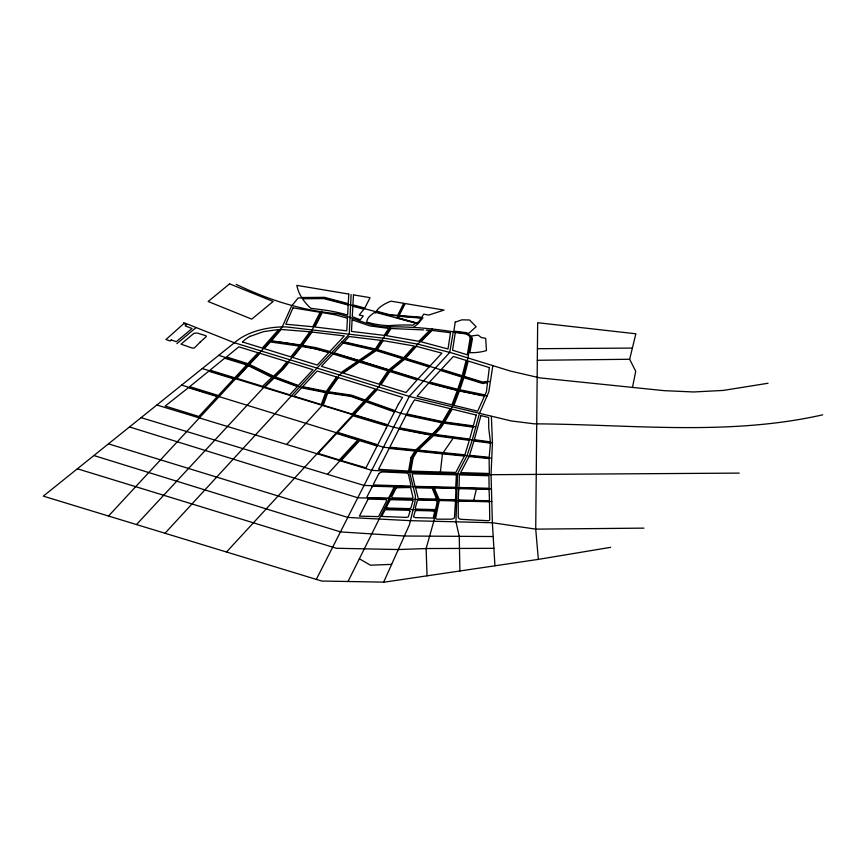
<?xml version="1.0" encoding="UTF-8"?>
<svg xmlns="http://www.w3.org/2000/svg" width="866" height="866" viewBox="0 0 866 866"><rect width="100%" height="100%" fill="white"/><g stroke="black" fill="none" stroke-linecap="round" stroke-linejoin="round"><path stroke-width="1.3" d="M491.379 416.351L492.44 442.764L491.044 474.449L492.375 522.739L494.93 565.801M351.109 294.537L349.258 334.222L316.988 368.093L165.016 533.261M440.383 472.002L442.461 453.838M492.83 365.636L488.792 391.984L479.396 413.569L472.208 440.155L466.947 455.873L457.529 473.734L455.949 521.819L459.261 536.335L459.889 570.975M383.66 582.136L409.456 524.699L414.976 501.944L415.464 495.947L409.564 472.306L412.064 457.692L416.438 450.558L440.318 426.732L452.204 406.76L463.18 376.494L467.932 357.939L471.266 338.205A8.454 4.882 0 0 0 464.512 333.064L453.319 331.754L449.757 352.43L409.293 396.401L316.306 579.397M632.44 387.578L635.731 371.276L629.647 359.271L635.871 333.778L537.667 322.726L535.729 529.126L538.338 559.382L384.352 582.147L321.665 581.032L43.3 496.142L236.418 341.139A59.332 34.261 0 0 1 286.061 326.904L387.351 338.628L418.743 344.343L451.89 352.982L510.269 371.027L539.799 377.868L664.19 390.663L693.666 391.973L723.348 390.414L768.045 383.259M473.734 500.375L476.397 489.041M321.741 311.067C309.01 340.901 286.321 365.181 263.524 387.622L136.503 524.558M404.346 303.436L397.137 317.898L418.105 323.592L422.965 317.822L389.354 315.235L324.068 298.023L298.185 297.936L291.582 306.066L282.251 326.915L261.305 351.011L108.521 516.028M348.024 581.497L395.502 486.335M390.501 326.958L375.812 349.788L339.32 374.935L326.861 392.233L322.033 405.689L286.646 444.475M443.23 452.637L453.167 438.185M327.51 474.33L359.173 439.776M226.502 552.01L378.561 386.972L389.267 370.54L404.249 358.502L432.199 328.961M176.924 343.629L196.106 327.543M413.407 327.467L418.105 323.592M250.263 336.322L263.524 331.646L278.635 329.545L262.29 348.078L242.458 341.951M822.7 414.825C727.949 436.312 630.21 424.318 534.17 423.831L511.113 420.919L410.159 396.66L234.394 342.763L183.635 322.585M490.427 381.321L482.752 382.74L375.812 349.788L341.908 341.929M538.338 559.382L610.649 547.334M391.638 564.361L370.475 565.206L359.347 558.787M537.321 360.278L629.647 359.271M643.903 528.13L535.729 529.126L492.375 522.739L410.43 520.661L347.905 517.435L108.456 443.847M537.429 348.695L632.386 348.078M739.218 473.107L491.054 474.698L409.575 472.36L371.774 470.368L156.843 405.007M493.891 548.33L426.786 548.535L398.295 549.542L336.3 548.265L77.388 468.777M493.187 536.53L404.379 536.011L340.522 531.908L93.885 455.538M491.444 488.998L364.121 485.458L141.082 417.661M491.791 501.479L357.864 497.798L129.499 426.96M384.472 508.418L436.107 510.626M426.061 330.13L429.688 330.303L418.765 341.291L386.398 335.64L391.042 328.517L423.604 329.914M491.26 458.19L383.508 447.235L181.644 385.099M492.44 442.764L421.98 433.292L393.413 427.176L202.265 368.548M453.319 331.754C431.03 328.42 408.492 326.298 385.933 326.958C368.754 326.32 353.837 317.508 337.394 313.73C301.92 310.58 268.276 299.82 236.212 284.384M475.802 426.862L443.305 422.392L400.72 413.309L351.001 395.816L326.861 392.233L299.842 386.734L273.548 377.121L248.455 364.77L218.741 355.331M269.932 341.096C344.83 348.294 412.92 384.504 487.049 396M432.87 487.374L438.391 499.996L433.812 521.256L426.115 548.557L427.046 575.836M242.556 341.973A39.544 22.83 0 0 1 250.144 336.246M459.359 474.882L459.023 487.493L489.128 488.272L488.9 475.748L459.359 474.882M454.628 514.707L454.542 517.11A3.648 2.1 0 0 1 450.721 519.167L437.406 519.178A1.819 1.05 0 0 1 435.674 517.998L439.084 501.479A1.819 1.05 0 0 1 440.978 500.559L453.73 500.884A1.819 1.05 0 0 1 455.462 501.955L454.628 514.707M455.927 489.431L455.581 498.794A1.819 1.05 0 0 1 453.676 499.823L440.556 499.487A1.819 1.05 0 0 1 438.867 498.697L434.754 489.214A1.819 1.05 0 0 1 436.594 487.904L454.195 488.359A1.819 1.05 0 0 1 455.927 489.431M458.201 502.074L458.276 517.208A3.648 2.1 0 0 0 461.74 519.351L479.764 520.314A93.127 53.768 0 0 1 487.677 520.726A1.819 1.05 0 0 0 489.745 519.665L489.496 502.8A1.819 1.05 0 0 0 487.753 501.76L460.095 501.046A1.819 1.05 0 0 0 458.201 502.074M458.709 489.42L458.309 498.913A1.819 1.05 0 0 0 460.052 499.996L487.536 500.754A1.819 1.05 0 0 0 489.442 499.725L489.106 490.167A2.576 1.483 0 0 0 487.331 489.279L459.824 488.695A1.115 0.649 0 0 0 458.709 489.42M347.45 318.179L346.757 330.855L314.932 327.002L322.249 312.572L335.196 314.813L347.45 318.179M348.175 305.027L347.623 315.105A98.107 56.636 0 0 0 323.668 309.952L310.807 308.296A93.149 53.779 0 0 1 302.494 298.77L324.025 298.608L348.175 305.027M348.781 294.083L348.251 303.652L324.49 297.341L301.682 297.514A93.149 53.779 0 0 1 296.822 285.369L348.781 294.083M352.105 319.835L351.466 331.418L384.233 335.38L388.758 328.43L369.706 325.887L352.137 319.846M352.852 306.261L352.278 316.653L360.267 319.814L363.244 315.906L359.217 315.051L363.926 309.205L352.852 306.261M353.48 294.873L352.927 304.897L364.824 308.058L370.053 297.655L353.48 294.873M456.404 474.839L455.711 487.32L415.02 486.378L412.064 473.799L456.404 474.839M490.459 443.175L489.182 457.313L469.556 455.31L473.94 440.967L490.459 443.175M487.504 382.642L486.421 391.757L484.992 394.928L459.846 389.732L463.905 377.695L482.763 383.519L487.504 382.642M489.312 367.574L487.666 381.278L482.979 382.155L464.252 376.364L468.192 361.035L489.312 367.574M450.504 332.717L448.003 348.987L420.844 341.734L432.091 330.433L450.504 332.717M455.235 322.141L453.86 331.093L465.031 332.501A10.208 5.889 0 0 1 468.452 333.54L476.138 326.763L469.589 319.976L461.924 319.835L455.235 322.141M455.278 332.555L452.561 350.232L467.304 354.8L470.054 338.584A8.021 4.633 0 0 0 463.754 333.616L455.278 332.555M410.993 457.475L408.6 471.039L378.539 469.307L389.18 448.415L414.998 451.045L410.993 457.475M413.147 457.757L410.787 471.104L455.797 472.468L464.371 456.068L417.185 451.262L413.147 457.757M472.349 339.115L469.87 352.668A32.096 18.532 0 0 0 486.465 350.578L485.674 338.335L481.442 337.567L478.097 335.099L471.559 335.965L472.349 339.115M434.58 511.752L433.281 518.063L415.366 517.63L413.526 516.818L415.117 511.308L416.546 510.496L433.368 510.929L434.58 511.752M437.233 501.587L435.771 508.645A1.819 1.05 0 0 1 433.877 509.576L417.401 509.154A2.187 1.267 0 0 1 415.344 507.682L417.315 500.873A1.819 1.05 0 0 1 419.187 499.996L435.501 500.418A1.819 1.05 0 0 1 437.233 501.587M461.859 377.056L457.778 389.289L429.579 382.047L440.361 370.421L461.859 377.056M466.135 360.408L462.206 375.736L441.4 369.306L453.329 356.446L466.135 360.408M472.955 427.144L469.675 439.094L434.743 434.396L441.108 427.501L443.879 423.149L472.955 427.144M476.257 415.063L473.291 425.888L444.745 421.969L452.204 409.142L476.257 415.063M480.911 415.572L474.308 439.712L490.405 441.877L488.781 428.616L488.619 417.466L480.911 415.572M409.932 511.373L408.33 516.915L406.381 517.392L381.69 516.45L384.85 510.236L386.139 509.717L408.655 510.291L409.932 511.373M412.941 500.959L410.96 507.812L409.542 508.634L387.611 508.071L386.442 507.119L390.014 500.115L391.291 499.693L412 500.234L412.941 500.959M469.318 440.339L464.89 454.834L418.256 450.093L433.606 435.566L469.318 440.339M375.931 312.41L375.725 313.037L374.253 312.637A57.719 33.319 0 0 0 369.966 315.971A22.516 13.001 0 0 0 366.729 322.076A56.864 32.832 0 0 0 388.325 325.67L398.219 325.107A94.405 54.504 0 0 1 412.963 325.172L415.604 323.126L375.931 312.41M325.648 392.601L321.254 404.552L293.888 396.098L301.585 387.795L325.648 392.601M327.749 392.958L323.267 405.18L352.116 414.089L364.131 401.142L350.676 396.347L327.749 392.958M457.302 390.544L451.9 404.844L417.098 396.282L428.54 383.162L457.302 390.544M459.381 390.977L453.946 405.342L477.696 411.188L484.44 396.152L459.381 390.977M293.011 307.852L285.78 324.22L312.788 326.753L320.106 312.29L293.011 307.852M403.74 303.306L397.7 315.343L389.516 314.672L376.504 311.154A23.23 13.412 0 0 1 380.401 306.91A38.548 22.256 0 0 1 390.988 301.173L403.74 303.306M405.147 303.544L399.15 315.462L421.72 317.324L423.766 314.131L428.724 315.094L444.063 310.071L405.147 303.544M399.291 316.328L398.447 318.006L416.427 322.866L418.668 322.087L421.201 318.136L399.291 316.328M377.111 446.012L365.993 467.813L341.247 460.539L359.682 440.621L377.111 446.012M386.214 428.14L377.738 444.767L337.643 432.372L353.014 415.799L387.275 426.061L386.214 428.14M398.447 430.218L389.797 447.192L415.951 449.855L431.387 435.241L399.042 429.06L398.447 430.218M372.044 486.887L367.119 496.554A1.461 0.844 0 0 0 368.451 497.636L387.124 498.112A1.819 1.05 0 0 0 388.953 497.365L393.673 488.11A1.819 1.05 0 0 0 392.006 486.757L373.506 486.281A1.461 0.844 0 0 0 372.044 486.887M368.104 499.097L359.422 516.136L378.55 516.645L386.831 500.396L385.662 499.552L368.104 499.097M394.474 411.945L387.903 424.827L354.042 414.684L365.993 401.802L394.474 411.945M398.349 404.346L395.113 410.69L367.032 400.687L377.316 389.603L402.528 397.386L398.349 404.346M406.111 415.204L399.659 427.836L432.535 434.093L439.116 426.981L441.79 422.781L406.111 415.204M410.538 406.522L406.728 413.991L442.645 421.623L450.179 408.644L414.533 399.886A176.144 101.69 0 0 0 410.538 406.522M396.325 487.753L391.605 496.997L392.774 497.842L411.956 498.329L413.006 497.625L410.82 488.197L409.889 487.536L396.325 487.753M378.832 473.702L373.419 484.191L373.711 484.971L409.856 486.053L410.917 485.122L408.438 474.33A2.739 1.58 0 0 0 405.873 472.966L382.869 471.948A5.467 3.161 0 0 0 378.832 473.702M469.069 456.544L460.669 472.62L489.333 473.486L489.117 458.579L469.069 456.544M309.898 331.775L300.329 344.949L271.448 340.825L281.147 329.459L309.898 331.775M312.063 332.035L302.494 345.263L316.274 347.731L329.838 351.531L344.3 335.932L312.063 332.035M380.997 340.37L375.368 349.009L344.159 341.886L349.139 336.517L380.997 340.37M383.162 340.63L377.381 349.518L403.718 357.658L414.284 345.999L383.162 340.63M387.914 370.908L379.059 384.168L343.153 373.073L359.336 362.075L387.914 370.908M389.852 371.514L381.008 384.775L406.035 392.504L417.076 379.925L389.852 371.514M336.473 376.97L326.298 391.389L302.635 386.669L317.162 371.005L336.473 376.97M338.422 377.576L328.409 391.746L351.542 395.167L365.16 400.027L375.389 388.996L338.422 377.576M286.949 361.663L281.482 368.494L273.569 376.158L249.538 364.51L259.919 353.306L286.949 361.663M299.398 346.119L290.781 356.879L264.217 348.673L270.419 341.983L299.398 346.119M288.876 362.259L283.42 369.078L275.334 376.916L298.359 385.478L312.983 369.706L288.876 362.259M301.552 346.432L292.708 357.474L317.281 365.073L328.809 352.646L315.3 348.868L301.552 346.432M416.438 346.357L405.656 358.253L430.153 365.831L441.898 353.155L416.438 346.357M248.315 365.69L236.819 378.355L262.593 386.29L271.816 377.349L248.315 365.69M217.29 396.606L198.855 416.481L165.179 406.057L188.409 387.687L217.29 396.606M233.69 378.918L218.319 395.491L189.697 386.647L208.717 371.2L233.69 378.918M246.669 364.922L234.718 377.803L209.983 370.161L224.673 358.21L246.669 364.922M297.33 386.593L289.709 394.809L264.812 387.113L274.219 377.998L297.33 386.593M332.988 353.934L321.459 366.361L341.182 372.467L357.366 361.468L332.988 353.934M343.12 343.001L334.016 352.819L358.805 360.483L374.112 350.08L343.12 343.001M336.603 433.487L318.147 453.394L339.32 459.943L357.755 440.025L336.603 433.487M429.114 366.946L418.105 378.81L390.891 370.399L404.509 359.336L429.114 366.946M258.079 352.787L247.752 363.677L226.546 356.944L238.821 346.833L258.079 352.787M171.208 339.97L170.201 340.977L165.936 339.559L183.765 323.624L186.569 324.566L185.205 325.93L192.036 328.517L176.328 341.68L171.208 339.97M200.057 342.232L194.471 347.84L192.523 348.154L181.016 344.159L194.038 333.237L197.21 333.031L205.946 335.737L206.325 336.571L200.057 342.232M229.566 283.853L208.154 301.509L251.746 319.132L273.158 301.476L229.566 283.853M402.571 358.73L388.942 369.804L360.786 361.09L376.234 350.6L402.571 358.73M436.572 499.043L418.3 498.729L415.572 487.785L432.21 488.175L436.572 499.043"/></g></svg>
